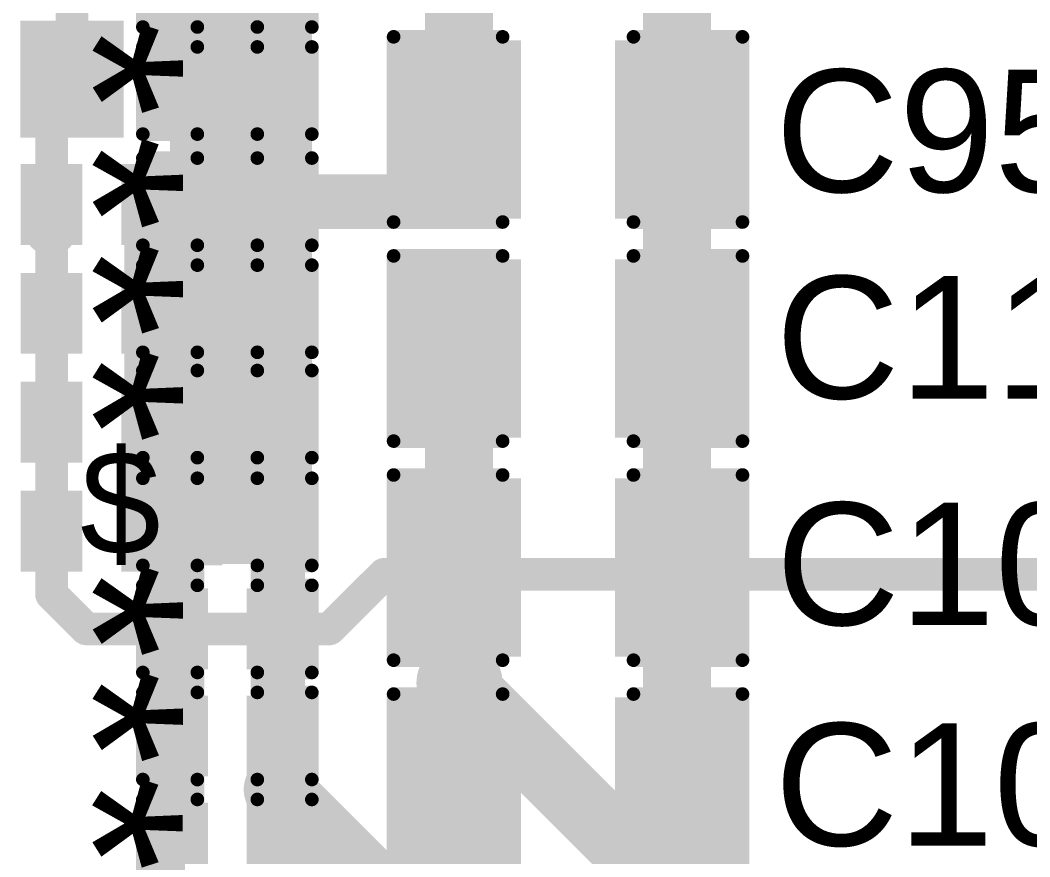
# Model space of a CAD drawing. Header units: millimetres. Extents: x -0.39 to 4.37, y -0.38 to 3.54.
# Drawn here: x 2.2568 to 2.6272, y 1.3633 to 1.6705 of the extents above; entities that cross this region are included whole.
import ezdxf

# ---------------------------------------------------------------- set-up
doc = ezdxf.new("R2010")
doc.units = ezdxf.units.MM
doc.header["$MEASUREMENT"] = 0
for name, color, linetype in [('BottomLayer', 5, 'Continuous'), ('BottomPaste', 16, 'Continuous'), ('BottomSolder', 6, 'Continuous'), ('TopLayer', 1, 'Continuous'), ('TopOverlay', 2, 'Continuous'), ('TopPaste', 8, 'Continuous'), ('TopSolder', 216, 'Continuous'), ('ViaHoleLayer', 16, 'Continuous')]:
    doc.layers.add(name, color=color, linetype=linetype)
doc.styles.add('Arial', font='', dxfattribs={"height": 0.2})
doc.styles.get('Arial').set_extended_font_data('Arial')

# ---------------------------------------------------------------- blocks, each defined once
blk = doc.blocks.new('C__0402_54')
at = {"layer": 'TopLayer'}
for points in [[(-0.0275, -0.0125), (-0.0275, 0.0125), (-0.0095, 0.0125), (-0.0095, -0.0125)], [(0.0095, -0.0125), (0.0095, 0.0125), (0.0275, 0.0125), (0.0275, -0.0125)]]:
    blk.add_hatch(color=1, dxfattribs=at).paths.add_polyline_path(points)
at = {"layer": 'TopPaste'}
for points in [[(-0.0275, -0.0125), (-0.0275, 0.0125), (-0.0095, 0.0125), (-0.0095, -0.0125)], [(0.0095, -0.0125), (0.0095, 0.0125), (0.0275, 0.0125), (0.0275, -0.0125)]]:
    blk.add_hatch(color=8, dxfattribs=at).paths.add_polyline_path(points)
at = {"layer": 'TopSolder'}
for points in [[(-0.02986, -0.01486), (-0.02986, 0.01486), (-0.00714, 0.01486), (-0.00714, -0.01486)], [(0.00714, -0.01486), (0.00714, 0.01486), (0.02986, 0.01486), (0.02986, -0.01486)]]:
    blk.add_hatch(color=216, dxfattribs=at).paths.add_polyline_path(points)
at = {"layer": 'TopOverlay', "const_width": 0.005}
for points in [[(-0.011, 0.016), (-0.031, 0.016)], [(-0.031, 0.016), (-0.031, -0.016)], [(0.031, 0.016), (0.011, 0.016)], [(0.031, 0.016), (0.031, -0.016)], [(-0.011, -0.016), (-0.031, -0.016)], [(0.031, -0.016), (0.011, -0.016)]]:
    blk.add_lwpolyline(points, dxfattribs=at)
at = {"layer": 'TopOverlay', "const_width": 0.0025}
for points in [[(-0.03225, 0.016, 1), (-0.02975, 0.016, 1)], [(-0.03225, 0.016, 1), (-0.02975, 0.016, 1)], [(-0.01225, 0.016, 1), (-0.00975, 0.016, 1)], [(0.00975, 0.016, 1), (0.01225, 0.016, 1)], [(0.02975, 0.016, 1), (0.03225, 0.016, 1)], [(0.02975, 0.016, 1), (0.03225, 0.016, 1)], [(-0.03225, -0.016, 1), (-0.02975, -0.016, 1)], [(-0.03225, -0.016, 1), (-0.02975, -0.016, 1)], [(-0.01225, -0.016, 1), (-0.00975, -0.016, 1)], [(0.00975, -0.016, 1), (0.01225, -0.016, 1)], [(0.02975, -0.016, 1), (0.03225, -0.016, 1)], [(0.02975, -0.016, 1), (0.03225, -0.016, 1)]]:
    blk.add_lwpolyline(points, format="xyb", close=True, dxfattribs=at)
blk = doc.blocks.new('C__0402_55')
at = {"layer": 'TopLayer'}
for points in [[(-0.0275, -0.0125), (-0.0275, 0.0125), (-0.0095, 0.0125), (-0.0095, -0.0125)], [(0.0095, -0.0125), (0.0095, 0.0125), (0.0275, 0.0125), (0.0275, -0.0125)]]:
    blk.add_hatch(color=1, dxfattribs=at).paths.add_polyline_path(points)
at = {"layer": 'TopPaste'}
for points in [[(-0.0275, -0.0125), (-0.0275, 0.0125), (-0.0095, 0.0125), (-0.0095, -0.0125)], [(0.0095, -0.0125), (0.0095, 0.0125), (0.0275, 0.0125), (0.0275, -0.0125)]]:
    blk.add_hatch(color=8, dxfattribs=at).paths.add_polyline_path(points)
at = {"layer": 'TopSolder'}
for points in [[(-0.02986, -0.01486), (-0.02986, 0.01486), (-0.00714, 0.01486), (-0.00714, -0.01486)], [(0.00714, -0.01486), (0.00714, 0.01486), (0.02986, 0.01486), (0.02986, -0.01486)]]:
    blk.add_hatch(color=216, dxfattribs=at).paths.add_polyline_path(points)
at = {"layer": 'TopOverlay', "const_width": 0.005}
for points in [[(-0.031, 0.016), (-0.011, 0.016)], [(-0.031, -0.016), (-0.031, 0.016)], [(0.011, 0.016), (0.031, 0.016)], [(0.031, -0.016), (0.031, 0.016)], [(-0.031, -0.016), (-0.011, -0.016)], [(0.011, -0.016), (0.031, -0.016)]]:
    blk.add_lwpolyline(points, dxfattribs=at)
at = {"layer": 'TopOverlay', "const_width": 0.0025}
for points in [[(-0.03225, 0.016, 1), (-0.02975, 0.016, 1)], [(-0.03225, 0.016, 1), (-0.02975, 0.016, 1)], [(-0.01225, 0.016, 1), (-0.00975, 0.016, 1)], [(0.00975, 0.016, 1), (0.01225, 0.016, 1)], [(0.02975, 0.016, 1), (0.03225, 0.016, 1)], [(0.02975, 0.016, 1), (0.03225, 0.016, 1)], [(-0.03225, -0.016, 1), (-0.02975, -0.016, 1)], [(-0.03225, -0.016, 1), (-0.02975, -0.016, 1)], [(-0.01225, -0.016, 1), (-0.00975, -0.016, 1)], [(0.00975, -0.016, 1), (0.01225, -0.016, 1)], [(0.02975, -0.016, 1), (0.03225, -0.016, 1)], [(0.02975, -0.016, 1), (0.03225, -0.016, 1)]]:
    blk.add_lwpolyline(points, format="xyb", close=True, dxfattribs=at)
blk = doc.blocks.new('C__0402_56')
at = {"layer": 'TopLayer'}
for points in [[(-0.0275, -0.0125), (-0.0275, 0.0125), (-0.0095, 0.0125), (-0.0095, -0.0125)], [(0.0095, -0.0125), (0.0095, 0.0125), (0.0275, 0.0125), (0.0275, -0.0125)]]:
    blk.add_hatch(color=1, dxfattribs=at).paths.add_polyline_path(points)
at = {"layer": 'TopPaste'}
for points in [[(-0.0275, -0.0125), (-0.0275, 0.0125), (-0.0095, 0.0125), (-0.0095, -0.0125)], [(0.0095, -0.0125), (0.0095, 0.0125), (0.0275, 0.0125), (0.0275, -0.0125)]]:
    blk.add_hatch(color=8, dxfattribs=at).paths.add_polyline_path(points)
at = {"layer": 'TopSolder'}
for points in [[(-0.02986, -0.01486), (-0.02986, 0.01486), (-0.00714, 0.01486), (-0.00714, -0.01486)], [(0.00714, -0.01486), (0.00714, 0.01486), (0.02986, 0.01486), (0.02986, -0.01486)]]:
    blk.add_hatch(color=216, dxfattribs=at).paths.add_polyline_path(points)
at = {"layer": 'TopOverlay', "const_width": 0.005}
for points in [[(-0.031, 0.016), (-0.011, 0.016)], [(-0.031, -0.016), (-0.031, 0.016)], [(0.011, 0.016), (0.031, 0.016)], [(0.031, -0.016), (0.031, 0.016)], [(-0.031, -0.016), (-0.011, -0.016)], [(0.011, -0.016), (0.031, -0.016)]]:
    blk.add_lwpolyline(points, dxfattribs=at)
at = {"layer": 'TopOverlay', "const_width": 0.0025}
for points in [[(-0.03225, 0.016, 1), (-0.02975, 0.016, 1)], [(-0.03225, 0.016, 1), (-0.02975, 0.016, 1)], [(-0.01225, 0.016, 1), (-0.00975, 0.016, 1)], [(0.00975, 0.016, 1), (0.01225, 0.016, 1)], [(0.02975, 0.016, 1), (0.03225, 0.016, 1)], [(0.02975, 0.016, 1), (0.03225, 0.016, 1)], [(-0.03225, -0.016, 1), (-0.02975, -0.016, 1)], [(-0.03225, -0.016, 1), (-0.02975, -0.016, 1)], [(-0.01225, -0.016, 1), (-0.00975, -0.016, 1)], [(0.00975, -0.016, 1), (0.01225, -0.016, 1)], [(0.02975, -0.016, 1), (0.03225, -0.016, 1)], [(0.02975, -0.016, 1), (0.03225, -0.016, 1)]]:
    blk.add_lwpolyline(points, format="xyb", close=True, dxfattribs=at)
blk = doc.blocks.new('C__0402_B_61')
at = {"layer": 'BottomLayer'}
for points in [[(-0.0095, 0.0125), (-0.0095, -0.0125), (-0.0275, -0.0125), (-0.0275, 0.0125)], [(0.0275, 0.0125), (0.0275, -0.0125), (0.0095, -0.0125), (0.0095, 0.0125)]]:
    blk.add_hatch(color=5, dxfattribs=at).paths.add_polyline_path(points)
at = {"layer": 'BottomPaste'}
for points in [[(-0.0095, 0.0125), (-0.0095, -0.0125), (-0.0275, -0.0125), (-0.0275, 0.0125)], [(0.0275, 0.0125), (0.0275, -0.0125), (0.0095, -0.0125), (0.0095, 0.0125)]]:
    blk.add_hatch(color=16, dxfattribs=at).paths.add_polyline_path(points)
at = {"layer": 'BottomSolder'}
for points in [[(-0.00714, 0.01486), (-0.00714, -0.01486), (-0.02986, -0.01486), (-0.02986, 0.01486)], [(0.02986, 0.01486), (0.02986, -0.01486), (0.00714, -0.01486), (0.00714, 0.01486)]]:
    blk.add_hatch(color=6, dxfattribs=at).paths.add_polyline_path(points)
blk = doc.blocks.new('C__0402_475')
at = {"layer": 'TopLayer'}
for points in [[(-0.0275, -0.0125), (-0.0275, 0.0125), (-0.0095, 0.0125), (-0.0095, -0.0125)], [(0.0095, -0.0125), (0.0095, 0.0125), (0.0275, 0.0125), (0.0275, -0.0125)]]:
    blk.add_hatch(color=1, dxfattribs=at).paths.add_polyline_path(points)
at = {"layer": 'TopPaste'}
for points in [[(-0.0275, -0.0125), (-0.0275, 0.0125), (-0.0095, 0.0125), (-0.0095, -0.0125)], [(0.0095, -0.0125), (0.0095, 0.0125), (0.0275, 0.0125), (0.0275, -0.0125)]]:
    blk.add_hatch(color=8, dxfattribs=at).paths.add_polyline_path(points)
at = {"layer": 'TopSolder'}
for points in [[(-0.02986, -0.01486), (-0.02986, 0.01486), (-0.00714, 0.01486), (-0.00714, -0.01486)], [(0.00714, -0.01486), (0.00714, 0.01486), (0.02986, 0.01486), (0.02986, -0.01486)]]:
    blk.add_hatch(color=216, dxfattribs=at).paths.add_polyline_path(points)
at = {"layer": 'TopOverlay', "const_width": 0.005}
for points in [[(-0.031, 0.016), (-0.031, -0.016)], [(-0.011, 0.016), (-0.031, 0.016)], [(0.031, 0.016), (0.011, 0.016)], [(0.031, 0.016), (0.031, -0.016)], [(-0.011, -0.016), (-0.031, -0.016)], [(0.031, -0.016), (0.011, -0.016)]]:
    blk.add_lwpolyline(points, dxfattribs=at)
at = {"layer": 'TopOverlay', "const_width": 0.0025}
for points in [[(-0.03225, 0.016, 1), (-0.02975, 0.016, 1)], [(-0.03225, 0.016, 1), (-0.02975, 0.016, 1)], [(-0.01225, 0.016, 1), (-0.00975, 0.016, 1)], [(0.00975, 0.016, 1), (0.01225, 0.016, 1)], [(0.02975, 0.016, 1), (0.03225, 0.016, 1)], [(0.02975, 0.016, 1), (0.03225, 0.016, 1)], [(-0.03225, -0.016, 1), (-0.02975, -0.016, 1)], [(-0.03225, -0.016, 1), (-0.02975, -0.016, 1)], [(-0.01225, -0.016, 1), (-0.00975, -0.016, 1)], [(0.00975, -0.016, 1), (0.01225, -0.016, 1)], [(0.02975, -0.016, 1), (0.03225, -0.016, 1)], [(0.02975, -0.016, 1), (0.03225, -0.016, 1)]]:
    blk.add_lwpolyline(points, format="xyb", close=True, dxfattribs=at)
blk = doc.blocks.new('C__0402_477')
at = {"layer": 'TopLayer'}
for points in [[(-0.0275, -0.0125), (-0.0275, 0.0125), (-0.0095, 0.0125), (-0.0095, -0.0125)], [(0.0095, -0.0125), (0.0095, 0.0125), (0.0275, 0.0125), (0.0275, -0.0125)]]:
    blk.add_hatch(color=1, dxfattribs=at).paths.add_polyline_path(points)
at = {"layer": 'TopPaste'}
for points in [[(-0.0275, -0.0125), (-0.0275, 0.0125), (-0.0095, 0.0125), (-0.0095, -0.0125)], [(0.0095, -0.0125), (0.0095, 0.0125), (0.0275, 0.0125), (0.0275, -0.0125)]]:
    blk.add_hatch(color=8, dxfattribs=at).paths.add_polyline_path(points)
at = {"layer": 'TopSolder'}
for points in [[(-0.02986, -0.01486), (-0.02986, 0.01486), (-0.00714, 0.01486), (-0.00714, -0.01486)], [(0.00714, -0.01486), (0.00714, 0.01486), (0.02986, 0.01486), (0.02986, -0.01486)]]:
    blk.add_hatch(color=216, dxfattribs=at).paths.add_polyline_path(points)
at = {"layer": 'TopOverlay', "const_width": 0.005}
for points in [[(-0.031, 0.016), (-0.031, -0.016)], [(-0.011, 0.016), (-0.031, 0.016)], [(0.031, 0.016), (0.011, 0.016)], [(0.031, 0.016), (0.031, -0.016)], [(-0.011, -0.016), (-0.031, -0.016)], [(0.031, -0.016), (0.011, -0.016)]]:
    blk.add_lwpolyline(points, dxfattribs=at)
at = {"layer": 'TopOverlay', "const_width": 0.0025}
for points in [[(-0.03225, 0.016, 1), (-0.02975, 0.016, 1)], [(-0.03225, 0.016, 1), (-0.02975, 0.016, 1)], [(-0.01225, 0.016, 1), (-0.00975, 0.016, 1)], [(0.00975, 0.016, 1), (0.01225, 0.016, 1)], [(0.02975, 0.016, 1), (0.03225, 0.016, 1)], [(0.02975, 0.016, 1), (0.03225, 0.016, 1)], [(-0.03225, -0.016, 1), (-0.02975, -0.016, 1)], [(-0.03225, -0.016, 1), (-0.02975, -0.016, 1)], [(-0.01225, -0.016, 1), (-0.00975, -0.016, 1)], [(0.00975, -0.016, 1), (0.01225, -0.016, 1)], [(0.02975, -0.016, 1), (0.03225, -0.016, 1)], [(0.02975, -0.016, 1), (0.03225, -0.016, 1)]]:
    blk.add_lwpolyline(points, format="xyb", close=True, dxfattribs=at)
blk = doc.blocks.new('C__0402_478')
at = {"layer": 'TopLayer'}
for points in [[(-0.0275, -0.0125), (-0.0275, 0.0125), (-0.0095, 0.0125), (-0.0095, -0.0125)], [(0.0095, -0.0125), (0.0095, 0.0125), (0.0275, 0.0125), (0.0275, -0.0125)]]:
    blk.add_hatch(color=1, dxfattribs=at).paths.add_polyline_path(points)
at = {"layer": 'TopPaste'}
for points in [[(-0.0275, -0.0125), (-0.0275, 0.0125), (-0.0095, 0.0125), (-0.0095, -0.0125)], [(0.0095, -0.0125), (0.0095, 0.0125), (0.0275, 0.0125), (0.0275, -0.0125)]]:
    blk.add_hatch(color=8, dxfattribs=at).paths.add_polyline_path(points)
at = {"layer": 'TopSolder'}
for points in [[(-0.02986, -0.01486), (-0.02986, 0.01486), (-0.00714, 0.01486), (-0.00714, -0.01486)], [(0.00714, -0.01486), (0.00714, 0.01486), (0.02986, 0.01486), (0.02986, -0.01486)]]:
    blk.add_hatch(color=216, dxfattribs=at).paths.add_polyline_path(points)
at = {"layer": 'TopOverlay', "const_width": 0.005}
for points in [[(-0.031, 0.016), (-0.031, -0.016)], [(-0.011, 0.016), (-0.031, 0.016)], [(0.031, 0.016), (0.011, 0.016)], [(0.031, 0.016), (0.031, -0.016)], [(-0.011, -0.016), (-0.031, -0.016)], [(0.031, -0.016), (0.011, -0.016)]]:
    blk.add_lwpolyline(points, dxfattribs=at)
at = {"layer": 'TopOverlay', "const_width": 0.0025}
for points in [[(-0.03225, 0.016, 1), (-0.02975, 0.016, 1)], [(-0.03225, 0.016, 1), (-0.02975, 0.016, 1)], [(-0.01225, 0.016, 1), (-0.00975, 0.016, 1)], [(0.00975, 0.016, 1), (0.01225, 0.016, 1)], [(0.02975, 0.016, 1), (0.03225, 0.016, 1)], [(0.02975, 0.016, 1), (0.03225, 0.016, 1)], [(-0.03225, -0.016, 1), (-0.02975, -0.016, 1)], [(-0.03225, -0.016, 1), (-0.02975, -0.016, 1)], [(-0.01225, -0.016, 1), (-0.00975, -0.016, 1)], [(0.00975, -0.016, 1), (0.01225, -0.016, 1)], [(0.02975, -0.016, 1), (0.03225, -0.016, 1)], [(0.02975, -0.016, 1), (0.03225, -0.016, 1)]]:
    blk.add_lwpolyline(points, format="xyb", close=True, dxfattribs=at)
blk = doc.blocks.new('C__0402_479')
at = {"layer": 'TopLayer'}
for points in [[(-0.0275, -0.0125), (-0.0275, 0.0125), (-0.0095, 0.0125), (-0.0095, -0.0125)], [(0.0095, -0.0125), (0.0095, 0.0125), (0.0275, 0.0125), (0.0275, -0.0125)]]:
    blk.add_hatch(color=1, dxfattribs=at).paths.add_polyline_path(points)
at = {"layer": 'TopPaste'}
for points in [[(-0.0275, -0.0125), (-0.0275, 0.0125), (-0.0095, 0.0125), (-0.0095, -0.0125)], [(0.0095, -0.0125), (0.0095, 0.0125), (0.0275, 0.0125), (0.0275, -0.0125)]]:
    blk.add_hatch(color=8, dxfattribs=at).paths.add_polyline_path(points)
at = {"layer": 'TopSolder'}
for points in [[(-0.02986, -0.01486), (-0.02986, 0.01486), (-0.00714, 0.01486), (-0.00714, -0.01486)], [(0.00714, -0.01486), (0.00714, 0.01486), (0.02986, 0.01486), (0.02986, -0.01486)]]:
    blk.add_hatch(color=216, dxfattribs=at).paths.add_polyline_path(points)
at = {"layer": 'TopOverlay', "const_width": 0.005}
for points in [[(-0.011, 0.016), (-0.031, 0.016)], [(-0.031, 0.016), (-0.031, -0.016)], [(0.031, 0.016), (0.011, 0.016)], [(0.031, 0.016), (0.031, -0.016)], [(-0.011, -0.016), (-0.031, -0.016)], [(0.031, -0.016), (0.011, -0.016)]]:
    blk.add_lwpolyline(points, dxfattribs=at)
at = {"layer": 'TopOverlay', "const_width": 0.0025}
for points in [[(-0.03225, 0.016, 1), (-0.02975, 0.016, 1)], [(-0.03225, 0.016, 1), (-0.02975, 0.016, 1)], [(-0.01225, 0.016, 1), (-0.00975, 0.016, 1)], [(0.00975, 0.016, 1), (0.01225, 0.016, 1)], [(0.02975, 0.016, 1), (0.03225, 0.016, 1)], [(0.02975, 0.016, 1), (0.03225, 0.016, 1)], [(-0.03225, -0.016, 1), (-0.02975, -0.016, 1)], [(-0.03225, -0.016, 1), (-0.02975, -0.016, 1)], [(-0.01225, -0.016, 1), (-0.00975, -0.016, 1)], [(0.00975, -0.016, 1), (0.01225, -0.016, 1)], [(0.02975, -0.016, 1), (0.03225, -0.016, 1)], [(0.02975, -0.016, 1), (0.03225, -0.016, 1)]]:
    blk.add_lwpolyline(points, format="xyb", close=True, dxfattribs=at)
blk = doc.blocks.new('C__0402_480')
at = {"layer": 'TopLayer'}
for points in [[(-0.0275, -0.0125), (-0.0275, 0.0125), (-0.0095, 0.0125), (-0.0095, -0.0125)], [(0.0095, -0.0125), (0.0095, 0.0125), (0.0275, 0.0125), (0.0275, -0.0125)]]:
    blk.add_hatch(color=1, dxfattribs=at).paths.add_polyline_path(points)
at = {"layer": 'TopPaste'}
for points in [[(-0.0275, -0.0125), (-0.0275, 0.0125), (-0.0095, 0.0125), (-0.0095, -0.0125)], [(0.0095, -0.0125), (0.0095, 0.0125), (0.0275, 0.0125), (0.0275, -0.0125)]]:
    blk.add_hatch(color=8, dxfattribs=at).paths.add_polyline_path(points)
at = {"layer": 'TopSolder'}
for points in [[(-0.02986, -0.01486), (-0.02986, 0.01486), (-0.00714, 0.01486), (-0.00714, -0.01486)], [(0.00714, -0.01486), (0.00714, 0.01486), (0.02986, 0.01486), (0.02986, -0.01486)]]:
    blk.add_hatch(color=216, dxfattribs=at).paths.add_polyline_path(points)
at = {"layer": 'TopOverlay', "const_width": 0.005}
for points in [[(-0.031, 0.016), (-0.031, -0.016)], [(-0.011, 0.016), (-0.031, 0.016)], [(0.031, 0.016), (0.011, 0.016)], [(0.031, 0.016), (0.031, -0.016)], [(-0.011, -0.016), (-0.031, -0.016)], [(0.031, -0.016), (0.011, -0.016)]]:
    blk.add_lwpolyline(points, dxfattribs=at)
at = {"layer": 'TopOverlay', "const_width": 0.0025}
for points in [[(-0.03225, 0.016, 1), (-0.02975, 0.016, 1)], [(-0.03225, 0.016, 1), (-0.02975, 0.016, 1)], [(-0.01225, 0.016, 1), (-0.00975, 0.016, 1)], [(0.00975, 0.016, 1), (0.01225, 0.016, 1)], [(0.02975, 0.016, 1), (0.03225, 0.016, 1)], [(0.02975, 0.016, 1), (0.03225, 0.016, 1)], [(-0.03225, -0.016, 1), (-0.02975, -0.016, 1)], [(-0.03225, -0.016, 1), (-0.02975, -0.016, 1)], [(-0.01225, -0.016, 1), (-0.00975, -0.016, 1)], [(0.00975, -0.016, 1), (0.01225, -0.016, 1)], [(0.02975, -0.016, 1), (0.03225, -0.016, 1)], [(0.02975, -0.016, 1), (0.03225, -0.016, 1)]]:
    blk.add_lwpolyline(points, format="xyb", close=True, dxfattribs=at)
blk = doc.blocks.new('C__0402_484')
at = {"layer": 'TopLayer'}
for points in [[(-0.0275, -0.0125), (-0.0275, 0.0125), (-0.0095, 0.0125), (-0.0095, -0.0125)], [(0.0095, -0.0125), (0.0095, 0.0125), (0.0275, 0.0125), (0.0275, -0.0125)]]:
    blk.add_hatch(color=1, dxfattribs=at).paths.add_polyline_path(points)
at = {"layer": 'TopPaste'}
for points in [[(-0.0275, -0.0125), (-0.0275, 0.0125), (-0.0095, 0.0125), (-0.0095, -0.0125)], [(0.0095, -0.0125), (0.0095, 0.0125), (0.0275, 0.0125), (0.0275, -0.0125)]]:
    blk.add_hatch(color=8, dxfattribs=at).paths.add_polyline_path(points)
at = {"layer": 'TopSolder'}
for points in [[(-0.02986, -0.01486), (-0.02986, 0.01486), (-0.00714, 0.01486), (-0.00714, -0.01486)], [(0.00714, -0.01486), (0.00714, 0.01486), (0.02986, 0.01486), (0.02986, -0.01486)]]:
    blk.add_hatch(color=216, dxfattribs=at).paths.add_polyline_path(points)
at = {"layer": 'TopOverlay', "const_width": 0.005}
for points in [[(-0.031, 0.016), (-0.031, -0.016)], [(-0.011, 0.016), (-0.031, 0.016)], [(0.031, 0.016), (0.011, 0.016)], [(0.031, 0.016), (0.031, -0.016)], [(-0.011, -0.016), (-0.031, -0.016)], [(0.031, -0.016), (0.011, -0.016)]]:
    blk.add_lwpolyline(points, dxfattribs=at)
at = {"layer": 'TopOverlay', "const_width": 0.0025}
for points in [[(-0.03225, 0.016, 1), (-0.02975, 0.016, 1)], [(-0.03225, 0.016, 1), (-0.02975, 0.016, 1)], [(-0.01225, 0.016, 1), (-0.00975, 0.016, 1)], [(0.00975, 0.016, 1), (0.01225, 0.016, 1)], [(0.02975, 0.016, 1), (0.03225, 0.016, 1)], [(0.02975, 0.016, 1), (0.03225, 0.016, 1)], [(-0.03225, -0.016, 1), (-0.02975, -0.016, 1)], [(-0.03225, -0.016, 1), (-0.02975, -0.016, 1)], [(-0.01225, -0.016, 1), (-0.00975, -0.016, 1)], [(0.00975, -0.016, 1), (0.01225, -0.016, 1)], [(0.02975, -0.016, 1), (0.03225, -0.016, 1)], [(0.02975, -0.016, 1), (0.03225, -0.016, 1)]]:
    blk.add_lwpolyline(points, format="xyb", close=True, dxfattribs=at)
blk = doc.blocks.new('C__0402_B_495')
at = {"layer": 'BottomLayer'}
for points in [[(-0.0095, 0.0125), (-0.0095, -0.0125), (-0.0275, -0.0125), (-0.0275, 0.0125)], [(0.0275, 0.0125), (0.0275, -0.0125), (0.0095, -0.0125), (0.0095, 0.0125)]]:
    blk.add_hatch(color=5, dxfattribs=at).paths.add_polyline_path(points)
at = {"layer": 'BottomPaste'}
for points in [[(-0.0095, 0.0125), (-0.0095, -0.0125), (-0.0275, -0.0125), (-0.0275, 0.0125)], [(0.0275, 0.0125), (0.0275, -0.0125), (0.0095, -0.0125), (0.0095, 0.0125)]]:
    blk.add_hatch(color=16, dxfattribs=at).paths.add_polyline_path(points)
at = {"layer": 'BottomSolder'}
for points in [[(-0.00714, 0.01486), (-0.00714, -0.01486), (-0.02986, -0.01486), (-0.02986, 0.01486)], [(0.02986, 0.01486), (0.02986, -0.01486), (0.00714, -0.01486), (0.00714, 0.01486)]]:
    blk.add_hatch(color=6, dxfattribs=at).paths.add_polyline_path(points)
blk = doc.blocks.new('C__0402_B_496')
at = {"layer": 'BottomLayer'}
for points in [[(-0.0095, 0.0125), (-0.0095, -0.0125), (-0.0275, -0.0125), (-0.0275, 0.0125)], [(0.0275, 0.0125), (0.0275, -0.0125), (0.0095, -0.0125), (0.0095, 0.0125)]]:
    blk.add_hatch(color=5, dxfattribs=at).paths.add_polyline_path(points)
at = {"layer": 'BottomPaste'}
for points in [[(-0.0095, 0.0125), (-0.0095, -0.0125), (-0.0275, -0.0125), (-0.0275, 0.0125)], [(0.0275, 0.0125), (0.0275, -0.0125), (0.0095, -0.0125), (0.0095, 0.0125)]]:
    blk.add_hatch(color=16, dxfattribs=at).paths.add_polyline_path(points)
at = {"layer": 'BottomSolder'}
for points in [[(-0.00714, 0.01486), (-0.00714, -0.01486), (-0.02986, -0.01486), (-0.02986, 0.01486)], [(0.02986, 0.01486), (0.02986, -0.01486), (0.00714, -0.01486), (0.00714, 0.01486)]]:
    blk.add_hatch(color=6, dxfattribs=at).paths.add_polyline_path(points)
blk = doc.blocks.new('C__0402_B_497')
at = {"layer": 'BottomLayer'}
for points in [[(-0.0095, 0.0125), (-0.0095, -0.0125), (-0.0275, -0.0125), (-0.0275, 0.0125)], [(0.0275, 0.0125), (0.0275, -0.0125), (0.0095, -0.0125), (0.0095, 0.0125)]]:
    blk.add_hatch(color=5, dxfattribs=at).paths.add_polyline_path(points)
at = {"layer": 'BottomPaste'}
for points in [[(-0.0095, 0.0125), (-0.0095, -0.0125), (-0.0275, -0.0125), (-0.0275, 0.0125)], [(0.0275, 0.0125), (0.0275, -0.0125), (0.0095, -0.0125), (0.0095, 0.0125)]]:
    blk.add_hatch(color=16, dxfattribs=at).paths.add_polyline_path(points)
at = {"layer": 'BottomSolder'}
for points in [[(-0.00714, 0.01486), (-0.00714, -0.01486), (-0.02986, -0.01486), (-0.02986, 0.01486)], [(0.02986, 0.01486), (0.02986, -0.01486), (0.00714, -0.01486), (0.00714, 0.01486)]]:
    blk.add_hatch(color=6, dxfattribs=at).paths.add_polyline_path(points)
blk = doc.blocks.new('CAP0805_512')
at = {"layer": 'TopLayer'}
for points in [[(-0.06, 0.03), (-0.02, 0.03), (-0.02, -0.03), (-0.06, -0.03)], [(0.02, 0.03), (0.06, 0.03), (0.06, -0.03), (0.02, -0.03)]]:
    blk.add_hatch(color=1, dxfattribs=at).paths.add_polyline_path(points)
at = {"layer": 'TopPaste'}
for points in [[(-0.06, 0.03), (-0.02, 0.03), (-0.02, -0.03), (-0.06, -0.03)], [(0.02, 0.03), (0.06, 0.03), (0.06, -0.03), (0.02, -0.03)]]:
    blk.add_hatch(color=8, dxfattribs=at).paths.add_polyline_path(points)
at = {"layer": 'TopSolder'}
for points in [[(-0.06276, 0.03276), (-0.01724, 0.03276), (-0.01724, -0.03276), (-0.06276, -0.03276)], [(0.01724, 0.03276), (0.06276, 0.03276), (0.06276, -0.03276), (0.01724, -0.03276)]]:
    blk.add_hatch(color=216, dxfattribs=at).paths.add_polyline_path(points)
at = {"layer": 'TopOverlay', "const_width": 0.005}
for points in [[(-0.064, -0.034), (-0.064, 0.034)], [(-0.064, 0.034), (-0.024, 0.034)], [(0.024, 0.034), (0.064, 0.034)], [(0.064, -0.034), (0.064, 0.034)], [(-0.064, -0.034), (-0.024, -0.034)], [(0.024, -0.034), (0.064, -0.034)]]:
    blk.add_lwpolyline(points, dxfattribs=at)
at = {"layer": 'TopOverlay', "const_width": 0.0025}
for points in [[(-0.06525, 0.034, 1), (-0.06275, 0.034, 1)], [(-0.06525, 0.034, 1), (-0.06275, 0.034, 1)], [(-0.02525, 0.034, 1), (-0.02275, 0.034, 1)], [(0.02275, 0.034, 1), (0.02525, 0.034, 1)], [(0.06275, 0.034, 1), (0.06525, 0.034, 1)], [(0.06275, 0.034, 1), (0.06525, 0.034, 1)], [(-0.06525, -0.034, 1), (-0.06275, -0.034, 1)], [(-0.06525, -0.034, 1), (-0.06275, -0.034, 1)], [(-0.02525, -0.034, 1), (-0.02275, -0.034, 1)], [(0.02275, -0.034, 1), (0.02525, -0.034, 1)], [(0.06275, -0.034, 1), (0.06525, -0.034, 1)], [(0.06275, -0.034, 1), (0.06525, -0.034, 1)]]:
    blk.add_lwpolyline(points, format="xyb", close=True, dxfattribs=at)
blk = doc.blocks.new('CAP0805_520')
at = {"layer": 'TopLayer'}
for points in [[(-0.06, 0.03), (-0.02, 0.03), (-0.02, -0.03), (-0.06, -0.03)], [(0.02, 0.03), (0.06, 0.03), (0.06, -0.03), (0.02, -0.03)]]:
    blk.add_hatch(color=1, dxfattribs=at).paths.add_polyline_path(points)
at = {"layer": 'TopPaste'}
for points in [[(-0.06, 0.03), (-0.02, 0.03), (-0.02, -0.03), (-0.06, -0.03)], [(0.02, 0.03), (0.06, 0.03), (0.06, -0.03), (0.02, -0.03)]]:
    blk.add_hatch(color=8, dxfattribs=at).paths.add_polyline_path(points)
at = {"layer": 'TopSolder'}
for points in [[(-0.06276, 0.03276), (-0.01724, 0.03276), (-0.01724, -0.03276), (-0.06276, -0.03276)], [(0.01724, 0.03276), (0.06276, 0.03276), (0.06276, -0.03276), (0.01724, -0.03276)]]:
    blk.add_hatch(color=216, dxfattribs=at).paths.add_polyline_path(points)
at = {"layer": 'TopOverlay', "const_width": 0.005}
for points in [[(-0.064, 0.034), (-0.024, 0.034)], [(-0.064, -0.034), (-0.064, 0.034)], [(0.024, 0.034), (0.064, 0.034)], [(0.064, -0.034), (0.064, 0.034)], [(-0.064, -0.034), (-0.024, -0.034)], [(0.024, -0.034), (0.064, -0.034)]]:
    blk.add_lwpolyline(points, dxfattribs=at)
at = {"layer": 'TopOverlay', "const_width": 0.0025}
for points in [[(-0.06525, 0.034, 1), (-0.06275, 0.034, 1)], [(-0.06525, 0.034, 1), (-0.06275, 0.034, 1)], [(-0.02525, 0.034, 1), (-0.02275, 0.034, 1)], [(0.02275, 0.034, 1), (0.02525, 0.034, 1)], [(0.06275, 0.034, 1), (0.06525, 0.034, 1)], [(0.06275, 0.034, 1), (0.06525, 0.034, 1)], [(-0.06525, -0.034, 1), (-0.06275, -0.034, 1)], [(-0.06525, -0.034, 1), (-0.06275, -0.034, 1)], [(-0.02525, -0.034, 1), (-0.02275, -0.034, 1)], [(0.02275, -0.034, 1), (0.02525, -0.034, 1)], [(0.06275, -0.034, 1), (0.06525, -0.034, 1)], [(0.06275, -0.034, 1), (0.06525, -0.034, 1)]]:
    blk.add_lwpolyline(points, format="xyb", close=True, dxfattribs=at)
blk = doc.blocks.new('CAP0805_521')
at = {"layer": 'TopLayer'}
for points in [[(-0.06, 0.03), (-0.02, 0.03), (-0.02, -0.03), (-0.06, -0.03)], [(0.02, 0.03), (0.06, 0.03), (0.06, -0.03), (0.02, -0.03)]]:
    blk.add_hatch(color=1, dxfattribs=at).paths.add_polyline_path(points)
at = {"layer": 'TopPaste'}
for points in [[(-0.06, 0.03), (-0.02, 0.03), (-0.02, -0.03), (-0.06, -0.03)], [(0.02, 0.03), (0.06, 0.03), (0.06, -0.03), (0.02, -0.03)]]:
    blk.add_hatch(color=8, dxfattribs=at).paths.add_polyline_path(points)
at = {"layer": 'TopSolder'}
for points in [[(-0.06276, 0.03276), (-0.01724, 0.03276), (-0.01724, -0.03276), (-0.06276, -0.03276)], [(0.01724, 0.03276), (0.06276, 0.03276), (0.06276, -0.03276), (0.01724, -0.03276)]]:
    blk.add_hatch(color=216, dxfattribs=at).paths.add_polyline_path(points)
at = {"layer": 'TopOverlay', "const_width": 0.005}
for points in [[(-0.064, -0.034), (-0.064, 0.034)], [(-0.064, 0.034), (-0.024, 0.034)], [(0.024, 0.034), (0.064, 0.034)], [(0.064, -0.034), (0.064, 0.034)], [(-0.064, -0.034), (-0.024, -0.034)], [(0.024, -0.034), (0.064, -0.034)]]:
    blk.add_lwpolyline(points, dxfattribs=at)
at = {"layer": 'TopOverlay', "const_width": 0.0025}
for points in [[(-0.06525, 0.034, 1), (-0.06275, 0.034, 1)], [(-0.06525, 0.034, 1), (-0.06275, 0.034, 1)], [(-0.02525, 0.034, 1), (-0.02275, 0.034, 1)], [(0.02275, 0.034, 1), (0.02525, 0.034, 1)], [(0.06275, 0.034, 1), (0.06525, 0.034, 1)], [(0.06275, 0.034, 1), (0.06525, 0.034, 1)], [(-0.06525, -0.034, 1), (-0.06275, -0.034, 1)], [(-0.06525, -0.034, 1), (-0.06275, -0.034, 1)], [(-0.02525, -0.034, 1), (-0.02275, -0.034, 1)], [(0.02275, -0.034, 1), (0.02525, -0.034, 1)], [(0.06275, -0.034, 1), (0.06525, -0.034, 1)], [(0.06275, -0.034, 1), (0.06525, -0.034, 1)]]:
    blk.add_lwpolyline(points, format="xyb", close=True, dxfattribs=at)
blk = doc.blocks.new('CAP0805_525')
at = {"layer": 'TopLayer'}
for points in [[(-0.06, 0.03), (-0.02, 0.03), (-0.02, -0.03), (-0.06, -0.03)], [(0.02, 0.03), (0.06, 0.03), (0.06, -0.03), (0.02, -0.03)]]:
    blk.add_hatch(color=1, dxfattribs=at).paths.add_polyline_path(points)
at = {"layer": 'TopPaste'}
for points in [[(-0.06, 0.03), (-0.02, 0.03), (-0.02, -0.03), (-0.06, -0.03)], [(0.02, 0.03), (0.06, 0.03), (0.06, -0.03), (0.02, -0.03)]]:
    blk.add_hatch(color=8, dxfattribs=at).paths.add_polyline_path(points)
at = {"layer": 'TopSolder'}
for points in [[(-0.06276, 0.03276), (-0.01724, 0.03276), (-0.01724, -0.03276), (-0.06276, -0.03276)], [(0.01724, 0.03276), (0.06276, 0.03276), (0.06276, -0.03276), (0.01724, -0.03276)]]:
    blk.add_hatch(color=216, dxfattribs=at).paths.add_polyline_path(points)
at = {"layer": 'TopOverlay', "const_width": 0.005}
for points in [[(-0.064, -0.034), (-0.064, 0.034)], [(-0.064, 0.034), (-0.024, 0.034)], [(0.024, 0.034), (0.064, 0.034)], [(0.064, -0.034), (0.064, 0.034)], [(-0.064, -0.034), (-0.024, -0.034)], [(0.024, -0.034), (0.064, -0.034)]]:
    blk.add_lwpolyline(points, dxfattribs=at)
at = {"layer": 'TopOverlay', "const_width": 0.0025}
for points in [[(-0.06525, 0.034, 1), (-0.06275, 0.034, 1)], [(-0.06525, 0.034, 1), (-0.06275, 0.034, 1)], [(-0.02525, 0.034, 1), (-0.02275, 0.034, 1)], [(0.02275, 0.034, 1), (0.02525, 0.034, 1)], [(0.06275, 0.034, 1), (0.06525, 0.034, 1)], [(0.06275, 0.034, 1), (0.06525, 0.034, 1)], [(-0.06525, -0.034, 1), (-0.06275, -0.034, 1)], [(-0.06525, -0.034, 1), (-0.06275, -0.034, 1)], [(-0.02525, -0.034, 1), (-0.02275, -0.034, 1)], [(0.02275, -0.034, 1), (0.02525, -0.034, 1)], [(0.06275, -0.034, 1), (0.06525, -0.034, 1)], [(0.06275, -0.034, 1), (0.06525, -0.034, 1)]]:
    blk.add_lwpolyline(points, format="xyb", close=True, dxfattribs=at)
blk = doc.blocks.new('C__0603_B_533')
at = {"layer": 'BottomLayer'}
for points in [[(-0.015, 0.0175), (-0.015, -0.0175), (-0.045, -0.0175), (-0.045, 0.0175)], [(0.045, 0.0175), (0.045, -0.0175), (0.015, -0.0175), (0.015, 0.0175)]]:
    blk.add_hatch(color=5, dxfattribs=at).paths.add_polyline_path(points)
at = {"layer": 'BottomPaste'}
for points in [[(-0.015, 0.0175), (-0.015, -0.0175), (-0.045, -0.0175), (-0.045, 0.0175)], [(0.045, 0.0175), (0.045, -0.0175), (0.015, -0.0175), (0.015, 0.0175)]]:
    blk.add_hatch(color=16, dxfattribs=at).paths.add_polyline_path(points)
at = {"layer": 'BottomSolder'}
for points in [[(-0.011, 0.0215), (-0.011, -0.0215), (-0.049, -0.0215), (-0.049, 0.0215)], [(0.049, 0.0215), (0.049, -0.0215), (0.011, -0.0215), (0.011, 0.0215)]]:
    blk.add_hatch(color=6, dxfattribs=at).paths.add_polyline_path(points)

msp = doc.modelspace()

# ---------------------------------------------------------------- hatches: boundary and pattern name
at = {"layer": 'BottomLayer'}
for points in [[(2.31182, 1.47082), (2.36382, 1.47082), (2.36382, 1.79682), (2.31182, 1.79682)], [(2.295, 1.47026), (2.331, 1.47026), (2.331, 1.615), (2.295, 1.615)]]:
    msp.add_hatch(color=5, dxfattribs=at).paths.add_polyline_path(points)
h = msp.add_hatch(color=5, dxfattribs=at)
edge = h.paths.add_edge_path()
edge.add_arc((2.268, 1.594), 0.00591, 0, 360)
h = msp.add_hatch(color=5, dxfattribs=at)
edge = h.paths.add_edge_path()
edge.add_arc((2.418, 1.427), 0.01181, 0, 360)
h = msp.add_hatch(color=5, dxfattribs=at)
edge = h.paths.add_edge_path()
edge.add_arc((2.35132, 1.38798), 0.00591, 0, 360)
at = {"layer": 'BottomSolder'}
h = msp.add_hatch(color=6, dxfattribs=at)
edge = h.paths.add_edge_path()
edge.add_arc((2.268, 1.594), 0.00991, 0, 360)
h = msp.add_hatch(color=6, dxfattribs=at)
edge = h.paths.add_edge_path()
edge.add_arc((2.418, 1.427), 0.01581, 0, 360)
h = msp.add_hatch(color=6, dxfattribs=at)
edge = h.paths.add_edge_path()
edge.add_arc((2.35132, 1.38798), 0.00991, 0, 360)
at = {"layer": 'TopLayer'}
h = msp.add_hatch(color=1, dxfattribs=at)
edge = h.paths.add_edge_path()
edge.add_arc((2.268, 1.594), 0.00591, 0, 360)
h = msp.add_hatch(color=1, dxfattribs=at)
edge = h.paths.add_edge_path()
edge.add_arc((2.418, 1.427), 0.01181, 0, 360)
h = msp.add_hatch(color=1, dxfattribs=at)
edge = h.paths.add_edge_path()
edge.add_arc((2.35132, 1.38798), 0.00591, 0, 360)
at = {"layer": 'TopSolder'}
h = msp.add_hatch(color=216, dxfattribs=at)
edge = h.paths.add_edge_path()
edge.add_arc((2.268, 1.594), 0.00991, 0, 360)
h = msp.add_hatch(color=216, dxfattribs=at)
edge = h.paths.add_edge_path()
edge.add_arc((2.418, 1.427), 0.01581, 0, 360)
h = msp.add_hatch(color=216, dxfattribs=at)
edge = h.paths.add_edge_path()
edge.add_arc((2.35132, 1.38798), 0.00991, 0, 360)
at = {"layer": 'ViaHoleLayer'}
h = msp.add_hatch(color=16, dxfattribs=at)
edge = h.paths.add_edge_path()
edge.add_arc((2.268, 1.594), 0.00394, 0, 360)
h = msp.add_hatch(color=16, dxfattribs=at)
edge = h.paths.add_edge_path()
edge.add_arc((2.418, 1.427), 0.00591, 0, 360)
h = msp.add_hatch(color=16, dxfattribs=at)
edge = h.paths.add_edge_path()
edge.add_arc((2.35132, 1.38798), 0.00394, 0, 360)

# ---------------------------------------------------------------- linework, layer by layer
at = {"layer": 'BottomLayer'}
for points, const_width in [([(2.27582, 1.64882), (2.27582, 1.70182)], 0.012), ([(2.26832, 1.60282), (2.26832, 1.64882)], 0.012), ([(2.30532, 1.60282), (2.33482, 1.60282)], 0.02), ([(2.33482, 1.57332), (2.33482, 1.60282)], 0.02), ([(2.268, 1.6025), (2.26832, 1.60282)], 0.012), ([(2.268, 1.594), (2.268, 1.6025)], 0.012), ([(2.26832, 1.52282), (2.26832, 1.594)], 0.012), ([(2.32432, 1.56282), (2.33482, 1.57332)], 0.02), ([(2.30532, 1.56282), (2.32432, 1.56282)], 0.02), ([(2.32432, 1.52282), (2.32432, 1.56282)], 0.02), ([(2.30532, 1.52282), (2.32432, 1.52282)], 0.02), ([(2.32432, 1.48282), (2.32432, 1.52282)], 0.02), ([(2.26832, 1.48282), (2.26832, 1.52282)], 0.012), ([(2.30532, 1.48282), (2.32432, 1.48282)], 0.02), ([(2.26832, 1.45968), (2.26832, 1.48282)], 0.012), ([(2.37031, 1.44695), (2.39036, 1.467)], 0.012), ([(2.39036, 1.467), (3.55173, 1.467)], 0.012), ([(2.26832, 1.45968), (2.28105, 1.44695)], 0.012), ([(2.28105, 1.44695), (2.37031, 1.44695)], 0.012), ([(2.418, 1.427), (2.55409, 1.29091)], 0.025), ([(2.35132, 1.38798), (2.5323, 1.207)], 0.025)]:
    msp.add_lwpolyline(points, dxfattribs=dict(at, const_width=const_width))
for points, const_width in [([(2.26532, 1.64882, 1), (2.27132, 1.64882, 1)], 0.006), ([(2.27282, 1.64882, 1), (2.27882, 1.64882, 1)], 0.006), ([(2.30032, 1.60282, 1), (2.31032, 1.60282, 1)], 0.01), ([(2.32982, 1.60282, 1), (2.33982, 1.60282, 1)], 0.01), ([(2.32982, 1.60282, 1), (2.33982, 1.60282, 1)], 0.01), ([(2.265, 1.6025, 1), (2.271, 1.6025, 1)], 0.006), ([(2.265, 1.6025, 1), (2.271, 1.6025, 1)], 0.006), ([(2.26532, 1.60282, 1), (2.27132, 1.60282, 1)], 0.006), ([(2.26532, 1.60282, 1), (2.27132, 1.60282, 1)], 0.006), ([(2.265, 1.594, 1), (2.271, 1.594, 1)], 0.006), ([(2.26532, 1.594, 1), (2.27132, 1.594, 1)], 0.006), ([(2.32982, 1.57332, 1), (2.33982, 1.57332, 1)], 0.01), ([(2.32982, 1.57332, 1), (2.33982, 1.57332, 1)], 0.01), ([(2.30032, 1.56282, 1), (2.31032, 1.56282, 1)], 0.01), ([(2.31932, 1.56282, 1), (2.32932, 1.56282, 1)], 0.01), ([(2.31932, 1.56282, 1), (2.32932, 1.56282, 1)], 0.01), ([(2.31932, 1.56282, 1), (2.32932, 1.56282, 1)], 0.01), ([(2.30032, 1.52282, 1), (2.31032, 1.52282, 1)], 0.01), ([(2.31932, 1.52282, 1), (2.32932, 1.52282, 1)], 0.01), ([(2.31932, 1.52282, 1), (2.32932, 1.52282, 1)], 0.01), ([(2.31932, 1.52282, 1), (2.32932, 1.52282, 1)], 0.01), ([(2.26532, 1.52282, 1), (2.27132, 1.52282, 1)], 0.006), ([(2.26532, 1.52282, 1), (2.27132, 1.52282, 1)], 0.006), ([(2.30032, 1.48282, 1), (2.31032, 1.48282, 1)], 0.01), ([(2.31932, 1.48282, 1), (2.32932, 1.48282, 1)], 0.01), ([(2.31932, 1.48282, 1), (2.32932, 1.48282, 1)], 0.01), ([(2.26532, 1.48282, 1), (2.27132, 1.48282, 1)], 0.006), ([(2.26532, 1.48282, 1), (2.27132, 1.48282, 1)], 0.006), ([(2.38736, 1.467, 1), (2.39336, 1.467, 1)], 0.006), ([(2.38736, 1.467, 1), (2.39336, 1.467, 1)], 0.006), ([(2.26532, 1.45968, 1), (2.27132, 1.45968, 1)], 0.006), ([(2.26532, 1.45968, 1), (2.27132, 1.45968, 1)], 0.006), ([(2.27805, 1.44695, 1), (2.28405, 1.44695, 1)], 0.006), ([(2.27805, 1.44695, 1), (2.28405, 1.44695, 1)], 0.006), ([(2.36731, 1.44695, 1), (2.37331, 1.44695, 1)], 0.006), ([(2.36731, 1.44695, 1), (2.37331, 1.44695, 1)], 0.006), ([(2.41175, 1.427, 1), (2.42425, 1.427, 1)], 0.0125), ([(2.34507, 1.38798, 1), (2.35757, 1.38798, 1)], 0.0125)]:
    msp.add_lwpolyline(points, format="xyb", close=True, dxfattribs=dict(at, const_width=const_width))
at = {"layer": 'TopLayer'}
for points, const_width in [([(2.41782, 1.63034), (2.41782, 1.71078)], 0.025), ([(2.49782, 1.63034), (2.49782, 1.71078)], 0.025), ([(2.31432, 1.64463), (2.31432, 1.68395)], 0.02), ([(2.35132, 1.64463), (2.35132, 1.68395)], 0.025), ([(2.49782, 1.5499), (2.49782, 1.63034)], 0.025), ([(2.41782, 1.62034), (2.41782, 1.63034)], 0.02), ([(2.4013, 1.60382), (2.41782, 1.62034)], 0.02), ([(2.31432, 1.56451), (2.31432, 1.60382)], 0.02), ([(2.35132, 1.60382), (2.4013, 1.60382)], 0.02), ([(2.35132, 1.56451), (2.35132, 1.60382)], 0.02), ([(2.31432, 1.52582), (2.31432, 1.56451)], 0.02), ([(2.35132, 1.52582), (2.35132, 1.56451)], 0.02), ([(2.41782, 1.46946), (2.41782, 1.5499)], 0.025), ([(2.49782, 1.46946), (2.49782, 1.5499)], 0.025), ([(2.31432, 1.48626), (2.31432, 1.52582)], 0.02), ([(2.35132, 1.48626), (2.35132, 1.52582)], 0.02), ([(2.31432, 1.44695), (2.31432, 1.48626)], 0.02), ([(2.35132, 1.44695), (2.35132, 1.48626)], 0.02), ([(2.41782, 1.42718), (2.41782, 1.46946)], 0.025), ([(2.49782, 1.38902), (2.49782, 1.46946)], 0.025), ([(2.31432, 1.40763), (2.31432, 1.44695)], 0.02), ([(2.35132, 1.40763), (2.35132, 1.44695)], 0.02), ([(2.41782, 1.38902), (2.41782, 1.42718)], 0.025), ([(2.41782, 1.42718), (2.418, 1.427)], 0.025), ([(2.31432, 1.36832), (2.31432, 1.40763)], 0.02), ([(2.35132, 1.38798), (2.35132, 1.40763)], 0.02), ([(2.41782, 1.30858), (2.41782, 1.38902)], 0.025), ([(2.49782, 1.30858), (2.49782, 1.38902)], 0.025), ([(2.35132, 1.36832), (2.35132, 1.38798)], 0.02), ([(2.31432, 1.32882), (2.31432, 1.36832)], 0.02)]:
    msp.add_lwpolyline(points, dxfattribs=dict(at, const_width=const_width))
for points, const_width in [([(2.34507, 1.64463, 1), (2.35757, 1.64463, 1)], 0.0125), ([(2.30932, 1.64463, 1), (2.31932, 1.64463, 1)], 0.01), ([(2.41157, 1.63034, 1), (2.42407, 1.63034, 1)], 0.0125), ([(2.49157, 1.63034, 1), (2.50407, 1.63034, 1)], 0.0125), ([(2.49157, 1.63034, 1), (2.50407, 1.63034, 1)], 0.0125), ([(2.41282, 1.63034, 1), (2.42282, 1.63034, 1)], 0.01), ([(2.41282, 1.62034, 1), (2.42282, 1.62034, 1)], 0.01), ([(2.41282, 1.62034, 1), (2.42282, 1.62034, 1)], 0.01), ([(2.30932, 1.60382, 1), (2.31932, 1.60382, 1)], 0.01), ([(2.34632, 1.60382, 1), (2.35632, 1.60382, 1)], 0.01), ([(2.34632, 1.60382, 1), (2.35632, 1.60382, 1)], 0.01), ([(2.3963, 1.60382, 1), (2.4063, 1.60382, 1)], 0.01), ([(2.3963, 1.60382, 1), (2.4063, 1.60382, 1)], 0.01), ([(2.30932, 1.56451, 1), (2.31932, 1.56451, 1)], 0.01), ([(2.30932, 1.56451, 1), (2.31932, 1.56451, 1)], 0.01), ([(2.34632, 1.56451, 1), (2.35632, 1.56451, 1)], 0.01), ([(2.34632, 1.56451, 1), (2.35632, 1.56451, 1)], 0.01), ([(2.41157, 1.5499, 1), (2.42407, 1.5499, 1)], 0.0125), ([(2.49157, 1.5499, 1), (2.50407, 1.5499, 1)], 0.0125), ([(2.49157, 1.5499, 1), (2.50407, 1.5499, 1)], 0.0125), ([(2.30932, 1.52582, 1), (2.31932, 1.52582, 1)], 0.01), ([(2.30932, 1.52582, 1), (2.31932, 1.52582, 1)], 0.01), ([(2.34632, 1.52582, 1), (2.35632, 1.52582, 1)], 0.01), ([(2.34632, 1.52582, 1), (2.35632, 1.52582, 1)], 0.01), ([(2.30932, 1.48626, 1), (2.31932, 1.48626, 1)], 0.01), ([(2.30932, 1.48626, 1), (2.31932, 1.48626, 1)], 0.01), ([(2.34632, 1.48626, 1), (2.35632, 1.48626, 1)], 0.01), ([(2.34632, 1.48626, 1), (2.35632, 1.48626, 1)], 0.01), ([(2.41157, 1.46946, 1), (2.42407, 1.46946, 1)], 0.0125), ([(2.41157, 1.46946, 1), (2.42407, 1.46946, 1)], 0.0125), ([(2.49157, 1.46946, 1), (2.50407, 1.46946, 1)], 0.0125), ([(2.49157, 1.46946, 1), (2.50407, 1.46946, 1)], 0.0125), ([(2.30932, 1.44695, 1), (2.31932, 1.44695, 1)], 0.01), ([(2.30932, 1.44695, 1), (2.31932, 1.44695, 1)], 0.01), ([(2.34632, 1.44695, 1), (2.35632, 1.44695, 1)], 0.01), ([(2.34632, 1.44695, 1), (2.35632, 1.44695, 1)], 0.01), ([(2.41157, 1.42718, 1), (2.42407, 1.42718, 1)], 0.0125), ([(2.41157, 1.42718, 1), (2.42407, 1.42718, 1)], 0.0125), ([(2.41157, 1.42718, 1), (2.42407, 1.42718, 1)], 0.0125), ([(2.41175, 1.427, 1), (2.42425, 1.427, 1)], 0.0125), ([(2.30932, 1.40763, 1), (2.31932, 1.40763, 1)], 0.01), ([(2.30932, 1.40763, 1), (2.31932, 1.40763, 1)], 0.01), ([(2.34632, 1.40763, 1), (2.35632, 1.40763, 1)], 0.01), ([(2.34632, 1.40763, 1), (2.35632, 1.40763, 1)], 0.01), ([(2.41157, 1.38902, 1), (2.42407, 1.38902, 1)], 0.0125), ([(2.41157, 1.38902, 1), (2.42407, 1.38902, 1)], 0.0125), ([(2.49157, 1.38902, 1), (2.50407, 1.38902, 1)], 0.0125), ([(2.49157, 1.38902, 1), (2.50407, 1.38902, 1)], 0.0125), ([(2.34632, 1.38798, 1), (2.35632, 1.38798, 1)], 0.01), ([(2.34632, 1.38798, 1), (2.35632, 1.38798, 1)], 0.01), ([(2.30932, 1.36832, 1), (2.31932, 1.36832, 1)], 0.01), ([(2.30932, 1.36832, 1), (2.31932, 1.36832, 1)], 0.01), ([(2.34632, 1.36832, 1), (2.35632, 1.36832, 1)], 0.01)]:
    msp.add_lwpolyline(points, format="xyb", close=True, dxfattribs=dict(at, const_width=const_width))

# ---------------------------------------------------------------- block references
for name, p in [('C__0402_56', (2.33282, 1.68395)), ('CAP0805_525', (2.45782, 1.63034)), ('C__0402_55', (2.33282, 1.64463)), ('C__0402_B_495', (2.28682, 1.60282)), ('CAP0805_512', (2.45782, 1.5499)), ('C__0402_B_61', (2.28682, 1.56282)), ('C__0402_B_497', (2.28682, 1.52282)), ('CAP0805_520', (2.45782, 1.46946)), ('C__0402_B_496', (2.28682, 1.48282)), ('CAP0805_521', (2.45782, 1.38902))]:
    msp.add_blockref(name, p)
at = {"rotation": 180}
for name, p in [('C__0603_B_533', (2.30582, 1.64882)), ('C__0402_478', (2.33282, 1.60382)), ('C__0402_477', (2.33282, 1.56451)), ('C__0402_475', (2.33282, 1.52582)), ('C__0402_484', (2.33282, 1.48626)), ('C__0402_54', (2.33282, 1.44695)), ('C__0402_480', (2.33282, 1.40763)), ('C__0402_479', (2.33282, 1.36832))]:
    msp.add_blockref(name, p, dxfattribs=at)

# ---------------------------------------------------------------- texts
at = {"layer": 'TopOverlay', "style": 'Arial', "text_generation_flag": 2}
for p in [(2.25151, 1.63494), (2.25151, 1.59294), (2.25151, 1.55394), (2.25151, 1.51494), (2.25151, 1.43594), (2.25151, 1.39694), (2.25138, 1.35782)]:
    msp.add_text('*', height=0.065, rotation=270, dxfattribs=at).set_placement(p)
at = {"layer": 'TopOverlay', "style": 'Arial'}
for s, p in [('C95', (2.53384, 1.60733)), ('C119', (2.53402, 1.53151)), ('C103', (2.5341, 1.44833)), ('C101', (2.5336, 1.36733))]:
    msp.add_text(s, height=0.045, dxfattribs=at).set_placement(p)
msp.add_text('$', height=0.038, rotation=360, dxfattribs=at).set_placement((2.27882, 1.47424))

doc.saveas('drawing.dxf')
